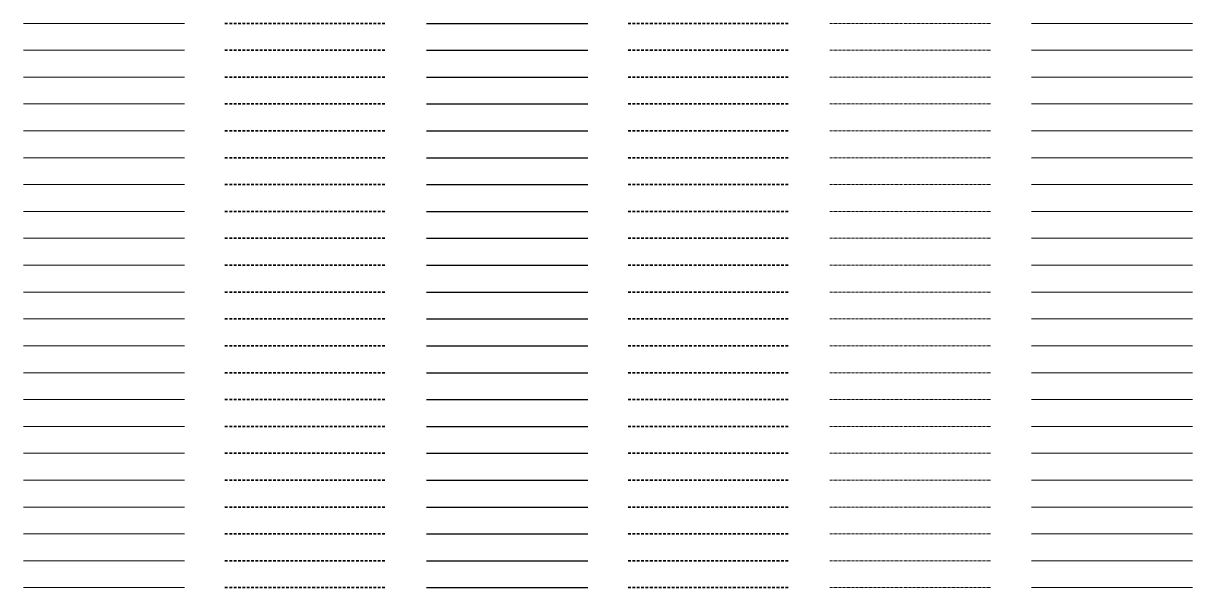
# Model space of a CAD drawing. Header units: metres. Extents: x -170 to 2070, y -13 to 14380.
# Drawn here: x 150 to 1020, y 8100 to 8520 of the extents above; entities that cross this region are included whole.
import ezdxf
from ezdxf.lldxf.tags import DXFTag

# ---------------------------------------------------------------- set-up
doc = ezdxf.new("R2010")
doc.units = ezdxf.units.M
doc.linetypes.add('KL-SO', pattern=[3.25, 2, -1.25])
doc.linetypes.add('KL-VERLATEN-SO', pattern=[3.25, 2, -0.5, 0.25, -0.5])
for name, color, linetype, lineweight in [('B-OI-KL-ET_LSOV_DISTRIBUTIE_400 V_4x95Al 4x6Cu-G', 14, 'Continuous', 18), ('B-OI-KL-ET_LSOV_DISTRIBUTIE_400 V_4x95Al 4x6Cu-RESERVE-G', 14, 'KL-RESERVE-SO', 18), ('B-OI-KL-ET_LSOV_DISTRIBUTIE_400 V_4x95Al 4x6Cu-VERLATEN-G', 14, 'KL-VERLATEN-SO', 18), ('B-OI-KL-ET_LSOV_DISTRIBUTIE_400 V_4x95Cu-G', 14, 'Continuous', 18), ('B-OI-KL-ET_LSOV_DISTRIBUTIE_400 V_4x95Cu-RESERVE-G', 14, 'KL-RESERVE-SO', 18), ('B-OI-KL-ET_LSOV_DISTRIBUTIE_400 V_4x95Cu-VERLATEN-G', 14, 'KL-VERLATEN-SO', 18), ('B-OI-KL-ET_LSOV_DISTRIBUTIE_400 V_OVERIG-G', 14, 'Continuous', 18), ('B-OI-KL-ET_LSOV_DISTRIBUTIE_400 V_OVERIG-RESERVE-G', 14, 'KL-RESERVE-SO', 18), ('B-OI-KL-ET_LSOV_DISTRIBUTIE_400 V_OVERIG-VERLATEN-G', 14, 'KL-VERLATEN-SO', 18), ('B-OI-KL-ET_LSOV_DISTRIBUTIE_600 V_3x10Cu-G', 14, 'Continuous', 18), ('B-OI-KL-ET_LSOV_DISTRIBUTIE_600 V_3x10Cu-RESERVE-G', 14, 'KL-RESERVE-SO', 18), ('B-OI-KL-ET_LSOV_DISTRIBUTIE_600 V_3x10Cu-VERLATEN-G', 14, 'KL-VERLATEN-SO', 18), ('B-OI-KL-ET_LSOV_DISTRIBUTIE_600 V_3x2.5Cu-G', 14, 'Continuous', 18), ('B-OI-KL-ET_LSOV_DISTRIBUTIE_600 V_3x2.5Cu-RESERVE-G', 14, 'KL-RESERVE-SO', 18), ('B-OI-KL-ET_LSOV_DISTRIBUTIE_600 V_3x2.5Cu-VERLATEN-G', 14, 'KL-VERLATEN-SO', 18), ('B-OI-KL-ET_LSOV_DISTRIBUTIE_600 V_4x10Cu-G', 14, 'Continuous', 18), ('B-OI-KL-ET_LSOV_DISTRIBUTIE_600 V_4x10Cu-RESERVE-G', 14, 'KL-RESERVE-SO', 18), ('B-OI-KL-ET_LSOV_DISTRIBUTIE_600 V_4x10Cu-VERLATEN-G', 14, 'KL-VERLATEN-SO', 18), ('B-OI-KL-ET_LSOV_DISTRIBUTIE_600 V_4x150Al 4x6Cu-G', 14, 'Continuous', 18), ('B-OI-KL-ET_LSOV_DISTRIBUTIE_600 V_4x150Al 4x6Cu-RESERVE-G', 14, 'KL-RESERVE-SO', 18), ('B-OI-KL-ET_LSOV_DISTRIBUTIE_600 V_4x150Al 4x6Cu-VERLATEN-G', 14, 'KL-VERLATEN-SO', 18), ('B-OI-KL-ET_LSOV_DISTRIBUTIE_600 V_4x150Al-G', 14, 'Continuous', 18), ('B-OI-KL-ET_LSOV_DISTRIBUTIE_600 V_4x150Al-RESERVE-G', 14, 'KL-RESERVE-SO', 18), ('B-OI-KL-ET_LSOV_DISTRIBUTIE_600 V_4x150Al-VERLATEN-G', 14, 'KL-VERLATEN-SO', 18), ('B-OI-KL-ET_LSOV_DISTRIBUTIE_600 V_4x16Cu 4x2.5Cu-G', 14, 'Continuous', 18), ('B-OI-KL-ET_LSOV_DISTRIBUTIE_600 V_4x16Cu 4x2.5Cu-RESERVE-G', 14, 'KL-RESERVE-SO', 18), ('B-OI-KL-ET_LSOV_DISTRIBUTIE_600 V_4x16Cu 4x2.5Cu-VERLATEN-G', 14, 'KL-VERLATEN-SO', 18), ('B-OI-KL-ET_LSOV_DISTRIBUTIE_600 V_4x16Cu-G', 14, 'Continuous', 18), ('B-OI-KL-ET_LSOV_DISTRIBUTIE_600 V_4x16Cu-RESERVE-G', 14, 'KL-RESERVE-SO', 18), ('B-OI-KL-ET_LSOV_DISTRIBUTIE_600 V_4x16Cu-VERLATEN-G', 14, 'KL-VERLATEN-SO', 18), ('B-OI-KL-ET_LSOV_DISTRIBUTIE_600 V_4x2.5Cu-G', 14, 'Continuous', 18), ('B-OI-KL-ET_LSOV_DISTRIBUTIE_600 V_4x2.5Cu-RESERVE-G', 14, 'KL-RESERVE-SO', 18), ('B-OI-KL-ET_LSOV_DISTRIBUTIE_600 V_4x2.5Cu-VERLATEN-G', 14, 'KL-VERLATEN-SO', 18), ('B-OI-KL-ET_LSOV_DISTRIBUTIE_600 V_4x240Al-G', 14, 'Continuous', 18), ('B-OI-KL-ET_LSOV_DISTRIBUTIE_600 V_4x240Al-RESERVE-G', 14, 'KL-RESERVE-SO', 18), ('B-OI-KL-ET_LSOV_DISTRIBUTIE_600 V_4x240Al-VERLATEN-G', 14, 'KL-VERLATEN-SO', 18), ('B-OI-KL-ET_LSOV_DISTRIBUTIE_600 V_4x6Cu 4x2.5Cu-G', 14, 'Continuous', 18), ('B-OI-KL-ET_LSOV_DISTRIBUTIE_600 V_4x6Cu 4x2.5Cu-RESERVE-G', 14, 'KL-RESERVE-SO', 18), ('B-OI-KL-ET_LSOV_DISTRIBUTIE_600 V_4x6Cu 4x2.5Cu-VERLATEN-G', 14, 'KL-VERLATEN-SO', 18), ('B-OI-KL-ET_LSOV_DISTRIBUTIE_600 V_4x6Cu-G', 14, 'Continuous', 18), ('B-OI-KL-ET_LSOV_DISTRIBUTIE_600 V_4x6Cu-RESERVE-G', 14, 'KL-RESERVE-SO', 18), ('B-OI-KL-ET_LSOV_DISTRIBUTIE_600 V_4x6Cu-VERLATEN-G', 14, 'KL-VERLATEN-SO', 18), ('B-OI-KL-ET_LSOV_DISTRIBUTIE_600 V_4x95Al 4x6Cu-G', 14, 'Continuous', 18), ('B-OI-KL-ET_LSOV_DISTRIBUTIE_600 V_4x95Al 4x6Cu-RESERVE-G', 14, 'KL-RESERVE-SO', 18), ('B-OI-KL-ET_LSOV_DISTRIBUTIE_600 V_4x95Al 4x6Cu-VERLATEN-G', 14, 'KL-VERLATEN-SO', 18), ('B-OI-KL-ET_LSOV_DISTRIBUTIE_600 V_4x95Al-G', 14, 'Continuous', 18), ('B-OI-KL-ET_LSOV_DISTRIBUTIE_600 V_4x95Al-RESERVE-G', 14, 'KL-RESERVE-SO', 18), ('B-OI-KL-ET_LSOV_DISTRIBUTIE_600 V_4x95Al-VERLATEN-G', 14, 'KL-VERLATEN-SO', 18), ('B-OI-KL-ET_LSOV_DISTRIBUTIE_600 V_4x95Cu-G', 14, 'Continuous', 18), ('B-OI-KL-ET_LSOV_DISTRIBUTIE_600 V_4x95Cu-RESERVE-G', 14, 'KL-RESERVE-SO', 18), ('B-OI-KL-ET_LSOV_DISTRIBUTIE_600 V_4x95Cu-VERLATEN-G', 14, 'KL-VERLATEN-SO', 18), ('B-OI-KL-ET_LSOV_DISTRIBUTIE_600 V_OVERIG-G', 14, 'Continuous', 18), ('B-OI-KL-ET_LSOV_DISTRIBUTIE_600 V_OVERIG-RESERVE-G', 14, 'KL-RESERVE-SO', 18), ('B-OI-KL-ET_LSOV_DISTRIBUTIE_600 V_OVERIG-VERLATEN-G', 14, 'KL-VERLATEN-SO', 18), ('B-OI-KL-ET_MS_AANSLUITNET_10 kV_1x16Cu as16-G', 7, 'Continuous', 18), ('B-OI-KL-ET_MS_AANSLUITNET_10 kV_1x16Cu as16-RESERVE-G', 7, 'KL-RESERVE-SO', 18), ('B-OI-KL-ET_MS_AANSLUITNET_10 kV_1x16Cu as16-VERLATEN-G', 7, 'KL-VERLATEN-SO', 18), ('B-OI-KL-ET_MS_AANSLUITNET_10 kV_1x240Alrm as35-G', 7, 'Continuous', 18), ('B-OI-KL-ET_MS_AANSLUITNET_10 kV_1x240Alrm as35-RESERVE-G', 7, 'KL-RESERVE-SO', 18), ('B-OI-KL-ET_MS_AANSLUITNET_10 kV_1x240Alrm as35-VERLATEN-G', 7, 'KL-VERLATEN-SO', 18), ('B-OI-KL-ET_MS_AANSLUITNET_10 kV_1x25Cu as16-G', 7, 'Continuous', 18), ('B-OI-KL-ET_MS_AANSLUITNET_10 kV_1x25Cu as16-RESERVE-G', 7, 'KL-RESERVE-SO', 18), ('B-OI-KL-ET_MS_AANSLUITNET_10 kV_1x25Cu as16-VERLATEN-G', 7, 'KL-VERLATEN-SO', 18), ('B-OI-KL-ET_MS_AANSLUITNET_10 kV_1x400Alrm as35-G', 7, 'Continuous', 18), ('B-OI-KL-ET_MS_AANSLUITNET_10 kV_1x400Alrm as35-RESERVE-G', 7, 'KL-RESERVE-SO', 18), ('B-OI-KL-ET_MS_AANSLUITNET_10 kV_1x400Alrm as35-VERLATEN-G', 7, 'KL-VERLATEN-SO', 18), ('N-OI-KL-ET_LSOV_DISTRIBUTIE_400 V_4x95Al 4x6Cu-G', 14, 'KL-SO', 35), ('N-OI-KL-ET_LSOV_DISTRIBUTIE_400 V_4x95Cu-G', 14, 'KL-SO', 35), ('N-OI-KL-ET_LSOV_DISTRIBUTIE_400 V_OVERIG-G', 14, 'KL-SO', 35), ('N-OI-KL-ET_LSOV_DISTRIBUTIE_600 V_3x10Cu-G', 14, 'KL-SO', 35), ('N-OI-KL-ET_LSOV_DISTRIBUTIE_600 V_3x2.5Cu-G', 14, 'KL-SO', 35), ('N-OI-KL-ET_LSOV_DISTRIBUTIE_600 V_4x10Cu-G', 14, 'KL-SO', 35), ('N-OI-KL-ET_LSOV_DISTRIBUTIE_600 V_4x150Al 4x6Cu-G', 14, 'KL-SO', 35), ('N-OI-KL-ET_LSOV_DISTRIBUTIE_600 V_4x150Al-G', 14, 'KL-SO', 35), ('N-OI-KL-ET_LSOV_DISTRIBUTIE_600 V_4x16Cu 4x2.5Cu-G', 14, 'KL-SO', 35), ('N-OI-KL-ET_LSOV_DISTRIBUTIE_600 V_4x16Cu-G', 14, 'KL-SO', 35), ('N-OI-KL-ET_LSOV_DISTRIBUTIE_600 V_4x2.5Cu-G', 14, 'KL-SO', 35), ('N-OI-KL-ET_LSOV_DISTRIBUTIE_600 V_4x240Al-G', 14, 'KL-SO', 35), ('N-OI-KL-ET_LSOV_DISTRIBUTIE_600 V_4x6Cu 4x2.5Cu-G', 14, 'KL-SO', 35), ('N-OI-KL-ET_LSOV_DISTRIBUTIE_600 V_4x6Cu-G', 14, 'KL-SO', 35), ('N-OI-KL-ET_LSOV_DISTRIBUTIE_600 V_4x95Al 4x6Cu-G', 14, 'KL-SO', 35), ('N-OI-KL-ET_LSOV_DISTRIBUTIE_600 V_4x95Al-G', 14, 'KL-SO', 35), ('N-OI-KL-ET_LSOV_DISTRIBUTIE_600 V_4x95Cu-G', 14, 'KL-SO', 35), ('N-OI-KL-ET_LSOV_DISTRIBUTIE_600 V_OVERIG-G', 14, 'KL-SO', 35), ('N-OI-KL-ET_MS_AANSLUITNET_10 kV_1x16Cu as16-G', 7, 'KL-SO', 35), ('N-OI-KL-ET_MS_AANSLUITNET_10 kV_1x240Alrm as35-G', 7, 'KL-SO', 35), ('N-OI-KL-ET_MS_AANSLUITNET_10 kV_1x25Cu as16-G', 7, 'KL-SO', 35), ('N-OI-KL-ET_MS_AANSLUITNET_10 kV_1x400Alrm as35-G', 7, 'KL-SO', 35), ('R-OI-KL-ET_LSOV_DISTRIBUTIE_400 V_4x95Al 4x6Cu-G', 14, 'KL-SO', 35), ('R-OI-KL-ET_LSOV_DISTRIBUTIE_400 V_4x95Cu-G', 14, 'KL-SO', 35), ('R-OI-KL-ET_LSOV_DISTRIBUTIE_400 V_OVERIG-G', 14, 'KL-SO', 35), ('R-OI-KL-ET_LSOV_DISTRIBUTIE_600 V_3x10Cu-G', 14, 'KL-SO', 35), ('R-OI-KL-ET_LSOV_DISTRIBUTIE_600 V_3x2.5Cu-G', 14, 'KL-SO', 35), ('R-OI-KL-ET_LSOV_DISTRIBUTIE_600 V_4x10Cu-G', 14, 'KL-SO', 35), ('R-OI-KL-ET_LSOV_DISTRIBUTIE_600 V_4x150Al 4x6Cu-G', 14, 'KL-SO', 35), ('R-OI-KL-ET_LSOV_DISTRIBUTIE_600 V_4x150Al-G', 14, 'KL-SO', 35), ('R-OI-KL-ET_LSOV_DISTRIBUTIE_600 V_4x16Cu 4x2.5Cu-G', 14, 'KL-SO', 35), ('R-OI-KL-ET_LSOV_DISTRIBUTIE_600 V_4x16Cu-G', 14, 'KL-SO', 35), ('R-OI-KL-ET_LSOV_DISTRIBUTIE_600 V_4x2.5Cu-G', 14, 'KL-SO', 35), ('R-OI-KL-ET_LSOV_DISTRIBUTIE_600 V_4x240Al-G', 14, 'KL-SO', 35), ('R-OI-KL-ET_LSOV_DISTRIBUTIE_600 V_4x6Cu 4x2.5Cu-G', 14, 'KL-SO', 35), ('R-OI-KL-ET_LSOV_DISTRIBUTIE_600 V_4x6Cu-G', 14, 'KL-SO', 35), ('R-OI-KL-ET_LSOV_DISTRIBUTIE_600 V_4x95Al 4x6Cu-G', 14, 'KL-SO', 35), ('R-OI-KL-ET_LSOV_DISTRIBUTIE_600 V_4x95Al-G', 14, 'KL-SO', 35), ('R-OI-KL-ET_LSOV_DISTRIBUTIE_600 V_4x95Cu-G', 14, 'KL-SO', 35), ('R-OI-KL-ET_LSOV_DISTRIBUTIE_600 V_OVERIG-G', 14, 'KL-SO', 35), ('R-OI-KL-ET_MS_AANSLUITNET_10 kV_1x16Cu as16-G', 7, 'KL-SO', 35), ('R-OI-KL-ET_MS_AANSLUITNET_10 kV_1x240Alrm as35-G', 7, 'KL-SO', 35), ('R-OI-KL-ET_MS_AANSLUITNET_10 kV_1x25Cu as16-G', 7, 'KL-SO', 35), ('R-OI-KL-ET_MS_AANSLUITNET_10 kV_1x400Alrm as35-G', 7, 'KL-SO', 35), ('V-OI-KL-ET_LSOV_DISTRIBUTIE_400 V_4x95Al 4x6Cu-G', 14, 'V-KL-SO', 25), ('V-OI-KL-ET_LSOV_DISTRIBUTIE_400 V_4x95Cu-G', 14, 'V-KL-SO', 25), ('V-OI-KL-ET_LSOV_DISTRIBUTIE_400 V_OVERIG-G', 14, 'V-KL-SO', 25), ('V-OI-KL-ET_LSOV_DISTRIBUTIE_600 V_3x10Cu-G', 14, 'V-KL-SO', 25), ('V-OI-KL-ET_LSOV_DISTRIBUTIE_600 V_3x2.5Cu-G', 14, 'V-KL-SO', 25), ('V-OI-KL-ET_LSOV_DISTRIBUTIE_600 V_4x10Cu-G', 14, 'V-KL-SO', 25), ('V-OI-KL-ET_LSOV_DISTRIBUTIE_600 V_4x150Al 4x6Cu-G', 14, 'V-KL-SO', 25), ('V-OI-KL-ET_LSOV_DISTRIBUTIE_600 V_4x150Al-G', 14, 'V-KL-SO', 25), ('V-OI-KL-ET_LSOV_DISTRIBUTIE_600 V_4x16Cu 4x2.5Cu-G', 14, 'V-KL-SO', 25), ('V-OI-KL-ET_LSOV_DISTRIBUTIE_600 V_4x16Cu-G', 14, 'V-KL-SO', 25), ('V-OI-KL-ET_LSOV_DISTRIBUTIE_600 V_4x2.5Cu-G', 14, 'V-KL-SO', 25), ('V-OI-KL-ET_LSOV_DISTRIBUTIE_600 V_4x240Al-G', 14, 'V-KL-SO', 25), ('V-OI-KL-ET_LSOV_DISTRIBUTIE_600 V_4x6Cu 4x2.5Cu-G', 14, 'V-KL-SO', 25), ('V-OI-KL-ET_LSOV_DISTRIBUTIE_600 V_4x6Cu-G', 14, 'V-KL-SO', 25), ('V-OI-KL-ET_LSOV_DISTRIBUTIE_600 V_4x95Al 4x6Cu-G', 14, 'V-KL-SO', 25), ('V-OI-KL-ET_LSOV_DISTRIBUTIE_600 V_4x95Al-G', 14, 'V-KL-SO', 25), ('V-OI-KL-ET_LSOV_DISTRIBUTIE_600 V_4x95Cu-G', 14, 'V-KL-SO', 25), ('V-OI-KL-ET_LSOV_DISTRIBUTIE_600 V_OVERIG-G', 14, 'V-KL-SO', 25), ('V-OI-KL-ET_MS_AANSLUITNET_10 kV_1x16Cu as16-G', 7, 'V-KL-SO', 25), ('V-OI-KL-ET_MS_AANSLUITNET_10 kV_1x240Alrm as35-G', 7, 'V-KL-SO', 25), ('V-OI-KL-ET_MS_AANSLUITNET_10 kV_1x25Cu as16-G', 7, 'V-KL-SO', 25), ('V-OI-KL-ET_MS_AANSLUITNET_10 kV_1x400Alrm as35-G', 7, 'V-KL-SO', 25)]:
    doc.layers.add(name, color=color, linetype=linetype, lineweight=lineweight)
doc.styles.get("Standard").update_dxf_attribs({"font": 'NLCS-ISO.ttf'})
tags = doc.linetypes.add('KL-RESERVE-SO', pattern='A,7,-2,["RS",Standard,S=1,R=0,X=-1,Y=-0.5],-1.5', length=10.5).pattern_tags.tags
tags[6] = DXFTag(74, 10)
doc.linetypes.add('V-KL-SO', pattern='A,2,[24,nlcs.shx,S=0.75,R=0,X=0,Y=0],2', length=4)

msp = doc.modelspace()

# ---------------------------------------------------------------- linework, layer by layer
at = {"layer": 'B-OI-KL-ET_LSOV_DISTRIBUTIE_400 V_4x95Al 4x6Cu-G'}
msp.add_line((150, 8100), (270, 8100), dxfattribs=at)
at = {"layer": 'B-OI-KL-ET_LSOV_DISTRIBUTIE_400 V_4x95Al 4x6Cu-RESERVE-G'}
msp.add_line((900, 8100), (1020, 8100), dxfattribs=at)
at = {"layer": 'B-OI-KL-ET_LSOV_DISTRIBUTIE_400 V_4x95Al 4x6Cu-VERLATEN-G'}
msp.add_line((750, 8100), (870, 8100), dxfattribs=at)
at = {"layer": 'B-OI-KL-ET_LSOV_DISTRIBUTIE_400 V_4x95Cu-G'}
msp.add_line((150, 8120), (270, 8120), dxfattribs=at)
at = {"layer": 'B-OI-KL-ET_LSOV_DISTRIBUTIE_400 V_4x95Cu-RESERVE-G'}
msp.add_line((900, 8120), (1020, 8120), dxfattribs=at)
at = {"layer": 'B-OI-KL-ET_LSOV_DISTRIBUTIE_400 V_4x95Cu-VERLATEN-G'}
msp.add_line((750, 8120), (870, 8120), dxfattribs=at)
at = {"layer": 'B-OI-KL-ET_LSOV_DISTRIBUTIE_400 V_OVERIG-G'}
msp.add_line((150, 8140), (270, 8140), dxfattribs=at)
at = {"layer": 'B-OI-KL-ET_LSOV_DISTRIBUTIE_400 V_OVERIG-RESERVE-G'}
msp.add_line((900, 8140), (1020, 8140), dxfattribs=at)
at = {"layer": 'B-OI-KL-ET_LSOV_DISTRIBUTIE_400 V_OVERIG-VERLATEN-G'}
msp.add_line((750, 8140), (870, 8140), dxfattribs=at)
at = {"layer": 'B-OI-KL-ET_LSOV_DISTRIBUTIE_600 V_3x10Cu-G'}
msp.add_line((150, 8160), (270, 8160), dxfattribs=at)
at = {"layer": 'B-OI-KL-ET_LSOV_DISTRIBUTIE_600 V_3x10Cu-RESERVE-G'}
msp.add_line((900, 8160), (1020, 8160), dxfattribs=at)
at = {"layer": 'B-OI-KL-ET_LSOV_DISTRIBUTIE_600 V_3x10Cu-VERLATEN-G'}
msp.add_line((750, 8160), (870, 8160), dxfattribs=at)
at = {"layer": 'B-OI-KL-ET_LSOV_DISTRIBUTIE_600 V_3x2.5Cu-G'}
msp.add_line((150, 8180), (270, 8180), dxfattribs=at)
at = {"layer": 'B-OI-KL-ET_LSOV_DISTRIBUTIE_600 V_3x2.5Cu-RESERVE-G'}
msp.add_line((900, 8180), (1020, 8180), dxfattribs=at)
at = {"layer": 'B-OI-KL-ET_LSOV_DISTRIBUTIE_600 V_3x2.5Cu-VERLATEN-G'}
msp.add_line((750, 8180), (870, 8180), dxfattribs=at)
at = {"layer": 'B-OI-KL-ET_LSOV_DISTRIBUTIE_600 V_4x10Cu-G'}
msp.add_line((150, 8200), (270, 8200), dxfattribs=at)
at = {"layer": 'B-OI-KL-ET_LSOV_DISTRIBUTIE_600 V_4x10Cu-RESERVE-G'}
msp.add_line((900, 8200), (1020, 8200), dxfattribs=at)
at = {"layer": 'B-OI-KL-ET_LSOV_DISTRIBUTIE_600 V_4x10Cu-VERLATEN-G'}
msp.add_line((750, 8200), (870, 8200), dxfattribs=at)
at = {"layer": 'B-OI-KL-ET_LSOV_DISTRIBUTIE_600 V_4x150Al 4x6Cu-G'}
msp.add_line((150, 8240), (270, 8240), dxfattribs=at)
at = {"layer": 'B-OI-KL-ET_LSOV_DISTRIBUTIE_600 V_4x150Al 4x6Cu-RESERVE-G'}
msp.add_line((900, 8240), (1020, 8240), dxfattribs=at)
at = {"layer": 'B-OI-KL-ET_LSOV_DISTRIBUTIE_600 V_4x150Al 4x6Cu-VERLATEN-G'}
msp.add_line((750, 8240), (870, 8240), dxfattribs=at)
at = {"layer": 'B-OI-KL-ET_LSOV_DISTRIBUTIE_600 V_4x150Al-G'}
msp.add_line((150, 8220), (270, 8220), dxfattribs=at)
at = {"layer": 'B-OI-KL-ET_LSOV_DISTRIBUTIE_600 V_4x150Al-RESERVE-G'}
msp.add_line((900, 8220), (1020, 8220), dxfattribs=at)
at = {"layer": 'B-OI-KL-ET_LSOV_DISTRIBUTIE_600 V_4x150Al-VERLATEN-G'}
msp.add_line((750, 8220), (870, 8220), dxfattribs=at)
at = {"layer": 'B-OI-KL-ET_LSOV_DISTRIBUTIE_600 V_4x16Cu 4x2.5Cu-G'}
msp.add_line((150, 8280), (270, 8280), dxfattribs=at)
at = {"layer": 'B-OI-KL-ET_LSOV_DISTRIBUTIE_600 V_4x16Cu 4x2.5Cu-RESERVE-G'}
msp.add_line((900, 8280), (1020, 8280), dxfattribs=at)
at = {"layer": 'B-OI-KL-ET_LSOV_DISTRIBUTIE_600 V_4x16Cu 4x2.5Cu-VERLATEN-G'}
msp.add_line((750, 8280), (870, 8280), dxfattribs=at)
at = {"layer": 'B-OI-KL-ET_LSOV_DISTRIBUTIE_600 V_4x16Cu-G'}
msp.add_line((150, 8260), (270, 8260), dxfattribs=at)
at = {"layer": 'B-OI-KL-ET_LSOV_DISTRIBUTIE_600 V_4x16Cu-RESERVE-G'}
msp.add_line((900, 8260), (1020, 8260), dxfattribs=at)
at = {"layer": 'B-OI-KL-ET_LSOV_DISTRIBUTIE_600 V_4x16Cu-VERLATEN-G'}
msp.add_line((750, 8260), (870, 8260), dxfattribs=at)
at = {"layer": 'B-OI-KL-ET_LSOV_DISTRIBUTIE_600 V_4x2.5Cu-G'}
msp.add_line((150, 8300), (270, 8300), dxfattribs=at)
at = {"layer": 'B-OI-KL-ET_LSOV_DISTRIBUTIE_600 V_4x2.5Cu-RESERVE-G'}
msp.add_line((900, 8300), (1020, 8300), dxfattribs=at)
at = {"layer": 'B-OI-KL-ET_LSOV_DISTRIBUTIE_600 V_4x2.5Cu-VERLATEN-G'}
msp.add_line((750, 8300), (870, 8300), dxfattribs=at)
at = {"layer": 'B-OI-KL-ET_LSOV_DISTRIBUTIE_600 V_4x240Al-G'}
msp.add_line((150, 8320), (270, 8320), dxfattribs=at)
at = {"layer": 'B-OI-KL-ET_LSOV_DISTRIBUTIE_600 V_4x240Al-RESERVE-G'}
msp.add_line((900, 8320), (1020, 8320), dxfattribs=at)
at = {"layer": 'B-OI-KL-ET_LSOV_DISTRIBUTIE_600 V_4x240Al-VERLATEN-G'}
msp.add_line((750, 8320), (870, 8320), dxfattribs=at)
at = {"layer": 'B-OI-KL-ET_LSOV_DISTRIBUTIE_600 V_4x6Cu 4x2.5Cu-G'}
msp.add_line((150, 8360), (270, 8360), dxfattribs=at)
at = {"layer": 'B-OI-KL-ET_LSOV_DISTRIBUTIE_600 V_4x6Cu 4x2.5Cu-RESERVE-G'}
msp.add_line((900, 8360), (1020, 8360), dxfattribs=at)
at = {"layer": 'B-OI-KL-ET_LSOV_DISTRIBUTIE_600 V_4x6Cu 4x2.5Cu-VERLATEN-G'}
msp.add_line((750, 8360), (870, 8360), dxfattribs=at)
at = {"layer": 'B-OI-KL-ET_LSOV_DISTRIBUTIE_600 V_4x6Cu-G'}
msp.add_line((150, 8340), (270, 8340), dxfattribs=at)
at = {"layer": 'B-OI-KL-ET_LSOV_DISTRIBUTIE_600 V_4x6Cu-RESERVE-G'}
msp.add_line((900, 8340), (1020, 8340), dxfattribs=at)
at = {"layer": 'B-OI-KL-ET_LSOV_DISTRIBUTIE_600 V_4x6Cu-VERLATEN-G'}
msp.add_line((750, 8340), (870, 8340), dxfattribs=at)
at = {"layer": 'B-OI-KL-ET_LSOV_DISTRIBUTIE_600 V_4x95Al 4x6Cu-G'}
msp.add_line((150, 8400), (270, 8400), dxfattribs=at)
at = {"layer": 'B-OI-KL-ET_LSOV_DISTRIBUTIE_600 V_4x95Al 4x6Cu-RESERVE-G'}
msp.add_line((900, 8400), (1020, 8400), dxfattribs=at)
at = {"layer": 'B-OI-KL-ET_LSOV_DISTRIBUTIE_600 V_4x95Al 4x6Cu-VERLATEN-G'}
msp.add_line((750, 8400), (870, 8400), dxfattribs=at)
at = {"layer": 'B-OI-KL-ET_LSOV_DISTRIBUTIE_600 V_4x95Al-G'}
msp.add_line((150, 8380), (270, 8380), dxfattribs=at)
at = {"layer": 'B-OI-KL-ET_LSOV_DISTRIBUTIE_600 V_4x95Al-RESERVE-G'}
msp.add_line((900, 8380), (1020, 8380), dxfattribs=at)
at = {"layer": 'B-OI-KL-ET_LSOV_DISTRIBUTIE_600 V_4x95Al-VERLATEN-G'}
msp.add_line((750, 8380), (870, 8380), dxfattribs=at)
at = {"layer": 'B-OI-KL-ET_LSOV_DISTRIBUTIE_600 V_4x95Cu-G'}
msp.add_line((150, 8420), (270, 8420), dxfattribs=at)
at = {"layer": 'B-OI-KL-ET_LSOV_DISTRIBUTIE_600 V_4x95Cu-RESERVE-G'}
msp.add_line((900, 8420), (1020, 8420), dxfattribs=at)
at = {"layer": 'B-OI-KL-ET_LSOV_DISTRIBUTIE_600 V_4x95Cu-VERLATEN-G'}
msp.add_line((750, 8420), (870, 8420), dxfattribs=at)
at = {"layer": 'B-OI-KL-ET_LSOV_DISTRIBUTIE_600 V_OVERIG-G'}
msp.add_line((150, 8440), (270, 8440), dxfattribs=at)
at = {"layer": 'B-OI-KL-ET_LSOV_DISTRIBUTIE_600 V_OVERIG-RESERVE-G'}
msp.add_line((900, 8440), (1020, 8440), dxfattribs=at)
at = {"layer": 'B-OI-KL-ET_LSOV_DISTRIBUTIE_600 V_OVERIG-VERLATEN-G'}
msp.add_line((750, 8440), (870, 8440), dxfattribs=at)
at = {"layer": 'B-OI-KL-ET_MS_AANSLUITNET_10 kV_1x16Cu as16-G'}
msp.add_line((150, 8460), (270, 8460), dxfattribs=at)
at = {"layer": 'B-OI-KL-ET_MS_AANSLUITNET_10 kV_1x16Cu as16-RESERVE-G'}
msp.add_line((900, 8460), (1020, 8460), dxfattribs=at)
at = {"layer": 'B-OI-KL-ET_MS_AANSLUITNET_10 kV_1x16Cu as16-VERLATEN-G'}
msp.add_line((750, 8460), (870, 8460), dxfattribs=at)
at = {"layer": 'B-OI-KL-ET_MS_AANSLUITNET_10 kV_1x240Alrm as35-G'}
msp.add_line((150, 8480), (270, 8480), dxfattribs=at)
at = {"layer": 'B-OI-KL-ET_MS_AANSLUITNET_10 kV_1x240Alrm as35-RESERVE-G'}
msp.add_line((900, 8480), (1020, 8480), dxfattribs=at)
at = {"layer": 'B-OI-KL-ET_MS_AANSLUITNET_10 kV_1x240Alrm as35-VERLATEN-G'}
msp.add_line((750, 8480), (870, 8480), dxfattribs=at)
at = {"layer": 'B-OI-KL-ET_MS_AANSLUITNET_10 kV_1x25Cu as16-G'}
msp.add_line((150, 8500), (270, 8500), dxfattribs=at)
at = {"layer": 'B-OI-KL-ET_MS_AANSLUITNET_10 kV_1x25Cu as16-RESERVE-G'}
msp.add_line((900, 8500), (1020, 8500), dxfattribs=at)
at = {"layer": 'B-OI-KL-ET_MS_AANSLUITNET_10 kV_1x25Cu as16-VERLATEN-G'}
msp.add_line((750, 8500), (870, 8500), dxfattribs=at)
at = {"layer": 'B-OI-KL-ET_MS_AANSLUITNET_10 kV_1x400Alrm as35-G'}
msp.add_line((150, 8520), (270, 8520), dxfattribs=at)
at = {"layer": 'B-OI-KL-ET_MS_AANSLUITNET_10 kV_1x400Alrm as35-RESERVE-G'}
msp.add_line((900, 8520), (1020, 8520), dxfattribs=at)
at = {"layer": 'B-OI-KL-ET_MS_AANSLUITNET_10 kV_1x400Alrm as35-VERLATEN-G'}
msp.add_line((750, 8520), (870, 8520), dxfattribs=at)
at = {"layer": 'N-OI-KL-ET_LSOV_DISTRIBUTIE_400 V_4x95Al 4x6Cu-G'}
msp.add_line((300, 8100), (420, 8100), dxfattribs=at)
at = {"layer": 'N-OI-KL-ET_LSOV_DISTRIBUTIE_400 V_4x95Cu-G'}
msp.add_line((300, 8120), (420, 8120), dxfattribs=at)
at = {"layer": 'N-OI-KL-ET_LSOV_DISTRIBUTIE_400 V_OVERIG-G'}
msp.add_line((300, 8140), (420, 8140), dxfattribs=at)
at = {"layer": 'N-OI-KL-ET_LSOV_DISTRIBUTIE_600 V_3x10Cu-G'}
msp.add_line((300, 8160), (420, 8160), dxfattribs=at)
at = {"layer": 'N-OI-KL-ET_LSOV_DISTRIBUTIE_600 V_3x2.5Cu-G'}
msp.add_line((300, 8180), (420, 8180), dxfattribs=at)
at = {"layer": 'N-OI-KL-ET_LSOV_DISTRIBUTIE_600 V_4x10Cu-G'}
msp.add_line((300, 8200), (420, 8200), dxfattribs=at)
at = {"layer": 'N-OI-KL-ET_LSOV_DISTRIBUTIE_600 V_4x150Al 4x6Cu-G'}
msp.add_line((300, 8240), (420, 8240), dxfattribs=at)
at = {"layer": 'N-OI-KL-ET_LSOV_DISTRIBUTIE_600 V_4x150Al-G'}
msp.add_line((300, 8220), (420, 8220), dxfattribs=at)
at = {"layer": 'N-OI-KL-ET_LSOV_DISTRIBUTIE_600 V_4x16Cu 4x2.5Cu-G'}
msp.add_line((300, 8280), (420, 8280), dxfattribs=at)
at = {"layer": 'N-OI-KL-ET_LSOV_DISTRIBUTIE_600 V_4x16Cu-G'}
msp.add_line((300, 8260), (420, 8260), dxfattribs=at)
at = {"layer": 'N-OI-KL-ET_LSOV_DISTRIBUTIE_600 V_4x2.5Cu-G'}
msp.add_line((300, 8300), (420, 8300), dxfattribs=at)
at = {"layer": 'N-OI-KL-ET_LSOV_DISTRIBUTIE_600 V_4x240Al-G'}
msp.add_line((300, 8320), (420, 8320), dxfattribs=at)
at = {"layer": 'N-OI-KL-ET_LSOV_DISTRIBUTIE_600 V_4x6Cu 4x2.5Cu-G'}
msp.add_line((300, 8360), (420, 8360), dxfattribs=at)
at = {"layer": 'N-OI-KL-ET_LSOV_DISTRIBUTIE_600 V_4x6Cu-G'}
msp.add_line((300, 8340), (420, 8340), dxfattribs=at)
at = {"layer": 'N-OI-KL-ET_LSOV_DISTRIBUTIE_600 V_4x95Al 4x6Cu-G'}
msp.add_line((300, 8400), (420, 8400), dxfattribs=at)
at = {"layer": 'N-OI-KL-ET_LSOV_DISTRIBUTIE_600 V_4x95Al-G'}
msp.add_line((300, 8380), (420, 8380), dxfattribs=at)
at = {"layer": 'N-OI-KL-ET_LSOV_DISTRIBUTIE_600 V_4x95Cu-G'}
msp.add_line((300, 8420), (420, 8420), dxfattribs=at)
at = {"layer": 'N-OI-KL-ET_LSOV_DISTRIBUTIE_600 V_OVERIG-G'}
msp.add_line((300, 8440), (420, 8440), dxfattribs=at)
at = {"layer": 'N-OI-KL-ET_MS_AANSLUITNET_10 kV_1x16Cu as16-G'}
msp.add_line((300, 8460), (420, 8460), dxfattribs=at)
at = {"layer": 'N-OI-KL-ET_MS_AANSLUITNET_10 kV_1x240Alrm as35-G'}
msp.add_line((300, 8480), (420, 8480), dxfattribs=at)
at = {"layer": 'N-OI-KL-ET_MS_AANSLUITNET_10 kV_1x25Cu as16-G'}
msp.add_line((300, 8500), (420, 8500), dxfattribs=at)
at = {"layer": 'N-OI-KL-ET_MS_AANSLUITNET_10 kV_1x400Alrm as35-G'}
msp.add_line((300, 8520), (420, 8520), dxfattribs=at)
at = {"layer": 'R-OI-KL-ET_LSOV_DISTRIBUTIE_400 V_4x95Al 4x6Cu-G'}
msp.add_line((600, 8100), (720, 8100), dxfattribs=at)
at = {"layer": 'R-OI-KL-ET_LSOV_DISTRIBUTIE_400 V_4x95Cu-G'}
msp.add_line((600, 8120), (720, 8120), dxfattribs=at)
at = {"layer": 'R-OI-KL-ET_LSOV_DISTRIBUTIE_400 V_OVERIG-G'}
msp.add_line((600, 8140), (720, 8140), dxfattribs=at)
at = {"layer": 'R-OI-KL-ET_LSOV_DISTRIBUTIE_600 V_3x10Cu-G'}
msp.add_line((600, 8160), (720, 8160), dxfattribs=at)
at = {"layer": 'R-OI-KL-ET_LSOV_DISTRIBUTIE_600 V_3x2.5Cu-G'}
msp.add_line((600, 8180), (720, 8180), dxfattribs=at)
at = {"layer": 'R-OI-KL-ET_LSOV_DISTRIBUTIE_600 V_4x10Cu-G'}
msp.add_line((600, 8200), (720, 8200), dxfattribs=at)
at = {"layer": 'R-OI-KL-ET_LSOV_DISTRIBUTIE_600 V_4x150Al 4x6Cu-G'}
msp.add_line((600, 8240), (720, 8240), dxfattribs=at)
at = {"layer": 'R-OI-KL-ET_LSOV_DISTRIBUTIE_600 V_4x150Al-G'}
msp.add_line((600, 8220), (720, 8220), dxfattribs=at)
at = {"layer": 'R-OI-KL-ET_LSOV_DISTRIBUTIE_600 V_4x16Cu 4x2.5Cu-G'}
msp.add_line((600, 8280), (720, 8280), dxfattribs=at)
at = {"layer": 'R-OI-KL-ET_LSOV_DISTRIBUTIE_600 V_4x16Cu-G'}
msp.add_line((600, 8260), (720, 8260), dxfattribs=at)
at = {"layer": 'R-OI-KL-ET_LSOV_DISTRIBUTIE_600 V_4x2.5Cu-G'}
msp.add_line((600, 8300), (720, 8300), dxfattribs=at)
at = {"layer": 'R-OI-KL-ET_LSOV_DISTRIBUTIE_600 V_4x240Al-G'}
msp.add_line((600, 8320), (720, 8320), dxfattribs=at)
at = {"layer": 'R-OI-KL-ET_LSOV_DISTRIBUTIE_600 V_4x6Cu 4x2.5Cu-G'}
msp.add_line((600, 8360), (720, 8360), dxfattribs=at)
at = {"layer": 'R-OI-KL-ET_LSOV_DISTRIBUTIE_600 V_4x6Cu-G'}
msp.add_line((600, 8340), (720, 8340), dxfattribs=at)
at = {"layer": 'R-OI-KL-ET_LSOV_DISTRIBUTIE_600 V_4x95Al 4x6Cu-G'}
msp.add_line((600, 8400), (720, 8400), dxfattribs=at)
at = {"layer": 'R-OI-KL-ET_LSOV_DISTRIBUTIE_600 V_4x95Al-G'}
msp.add_line((600, 8380), (720, 8380), dxfattribs=at)
at = {"layer": 'R-OI-KL-ET_LSOV_DISTRIBUTIE_600 V_4x95Cu-G'}
msp.add_line((600, 8420), (720, 8420), dxfattribs=at)
at = {"layer": 'R-OI-KL-ET_LSOV_DISTRIBUTIE_600 V_OVERIG-G'}
msp.add_line((600, 8440), (720, 8440), dxfattribs=at)
at = {"layer": 'R-OI-KL-ET_MS_AANSLUITNET_10 kV_1x16Cu as16-G'}
msp.add_line((600, 8460), (720, 8460), dxfattribs=at)
at = {"layer": 'R-OI-KL-ET_MS_AANSLUITNET_10 kV_1x240Alrm as35-G'}
msp.add_line((600, 8480), (720, 8480), dxfattribs=at)
at = {"layer": 'R-OI-KL-ET_MS_AANSLUITNET_10 kV_1x25Cu as16-G'}
msp.add_line((600, 8500), (720, 8500), dxfattribs=at)
at = {"layer": 'R-OI-KL-ET_MS_AANSLUITNET_10 kV_1x400Alrm as35-G'}
msp.add_line((600, 8520), (720, 8520), dxfattribs=at)
at = {"layer": 'V-OI-KL-ET_LSOV_DISTRIBUTIE_400 V_4x95Al 4x6Cu-G'}
msp.add_line((450, 8100), (570, 8100), dxfattribs=at)
at = {"layer": 'V-OI-KL-ET_LSOV_DISTRIBUTIE_400 V_4x95Cu-G'}
msp.add_line((450, 8120), (570, 8120), dxfattribs=at)
at = {"layer": 'V-OI-KL-ET_LSOV_DISTRIBUTIE_400 V_OVERIG-G'}
msp.add_line((450, 8140), (570, 8140), dxfattribs=at)
at = {"layer": 'V-OI-KL-ET_LSOV_DISTRIBUTIE_600 V_3x10Cu-G'}
msp.add_line((450, 8160), (570, 8160), dxfattribs=at)
at = {"layer": 'V-OI-KL-ET_LSOV_DISTRIBUTIE_600 V_3x2.5Cu-G'}
msp.add_line((450, 8180), (570, 8180), dxfattribs=at)
at = {"layer": 'V-OI-KL-ET_LSOV_DISTRIBUTIE_600 V_4x10Cu-G'}
msp.add_line((450, 8200), (570, 8200), dxfattribs=at)
at = {"layer": 'V-OI-KL-ET_LSOV_DISTRIBUTIE_600 V_4x150Al 4x6Cu-G'}
msp.add_line((450, 8240), (570, 8240), dxfattribs=at)
at = {"layer": 'V-OI-KL-ET_LSOV_DISTRIBUTIE_600 V_4x150Al-G'}
msp.add_line((450, 8220), (570, 8220), dxfattribs=at)
at = {"layer": 'V-OI-KL-ET_LSOV_DISTRIBUTIE_600 V_4x16Cu 4x2.5Cu-G'}
msp.add_line((450, 8280), (570, 8280), dxfattribs=at)
at = {"layer": 'V-OI-KL-ET_LSOV_DISTRIBUTIE_600 V_4x16Cu-G'}
msp.add_line((450, 8260), (570, 8260), dxfattribs=at)
at = {"layer": 'V-OI-KL-ET_LSOV_DISTRIBUTIE_600 V_4x2.5Cu-G'}
msp.add_line((450, 8300), (570, 8300), dxfattribs=at)
at = {"layer": 'V-OI-KL-ET_LSOV_DISTRIBUTIE_600 V_4x240Al-G'}
msp.add_line((450, 8320), (570, 8320), dxfattribs=at)
at = {"layer": 'V-OI-KL-ET_LSOV_DISTRIBUTIE_600 V_4x6Cu 4x2.5Cu-G'}
msp.add_line((450, 8360), (570, 8360), dxfattribs=at)
at = {"layer": 'V-OI-KL-ET_LSOV_DISTRIBUTIE_600 V_4x6Cu-G'}
msp.add_line((450, 8340), (570, 8340), dxfattribs=at)
at = {"layer": 'V-OI-KL-ET_LSOV_DISTRIBUTIE_600 V_4x95Al 4x6Cu-G'}
msp.add_line((450, 8400), (570, 8400), dxfattribs=at)
at = {"layer": 'V-OI-KL-ET_LSOV_DISTRIBUTIE_600 V_4x95Al-G'}
msp.add_line((450, 8380), (570, 8380), dxfattribs=at)
at = {"layer": 'V-OI-KL-ET_LSOV_DISTRIBUTIE_600 V_4x95Cu-G'}
msp.add_line((450, 8420), (570, 8420), dxfattribs=at)
at = {"layer": 'V-OI-KL-ET_LSOV_DISTRIBUTIE_600 V_OVERIG-G'}
msp.add_line((450, 8440), (570, 8440), dxfattribs=at)
at = {"layer": 'V-OI-KL-ET_MS_AANSLUITNET_10 kV_1x16Cu as16-G'}
msp.add_line((450, 8460), (570, 8460), dxfattribs=at)
at = {"layer": 'V-OI-KL-ET_MS_AANSLUITNET_10 kV_1x240Alrm as35-G'}
msp.add_line((450, 8480), (570, 8480), dxfattribs=at)
at = {"layer": 'V-OI-KL-ET_MS_AANSLUITNET_10 kV_1x25Cu as16-G'}
msp.add_line((450, 8500), (570, 8500), dxfattribs=at)
at = {"layer": 'V-OI-KL-ET_MS_AANSLUITNET_10 kV_1x400Alrm as35-G'}
msp.add_line((450, 8520), (570, 8520), dxfattribs=at)

doc.saveas('drawing.dxf')
